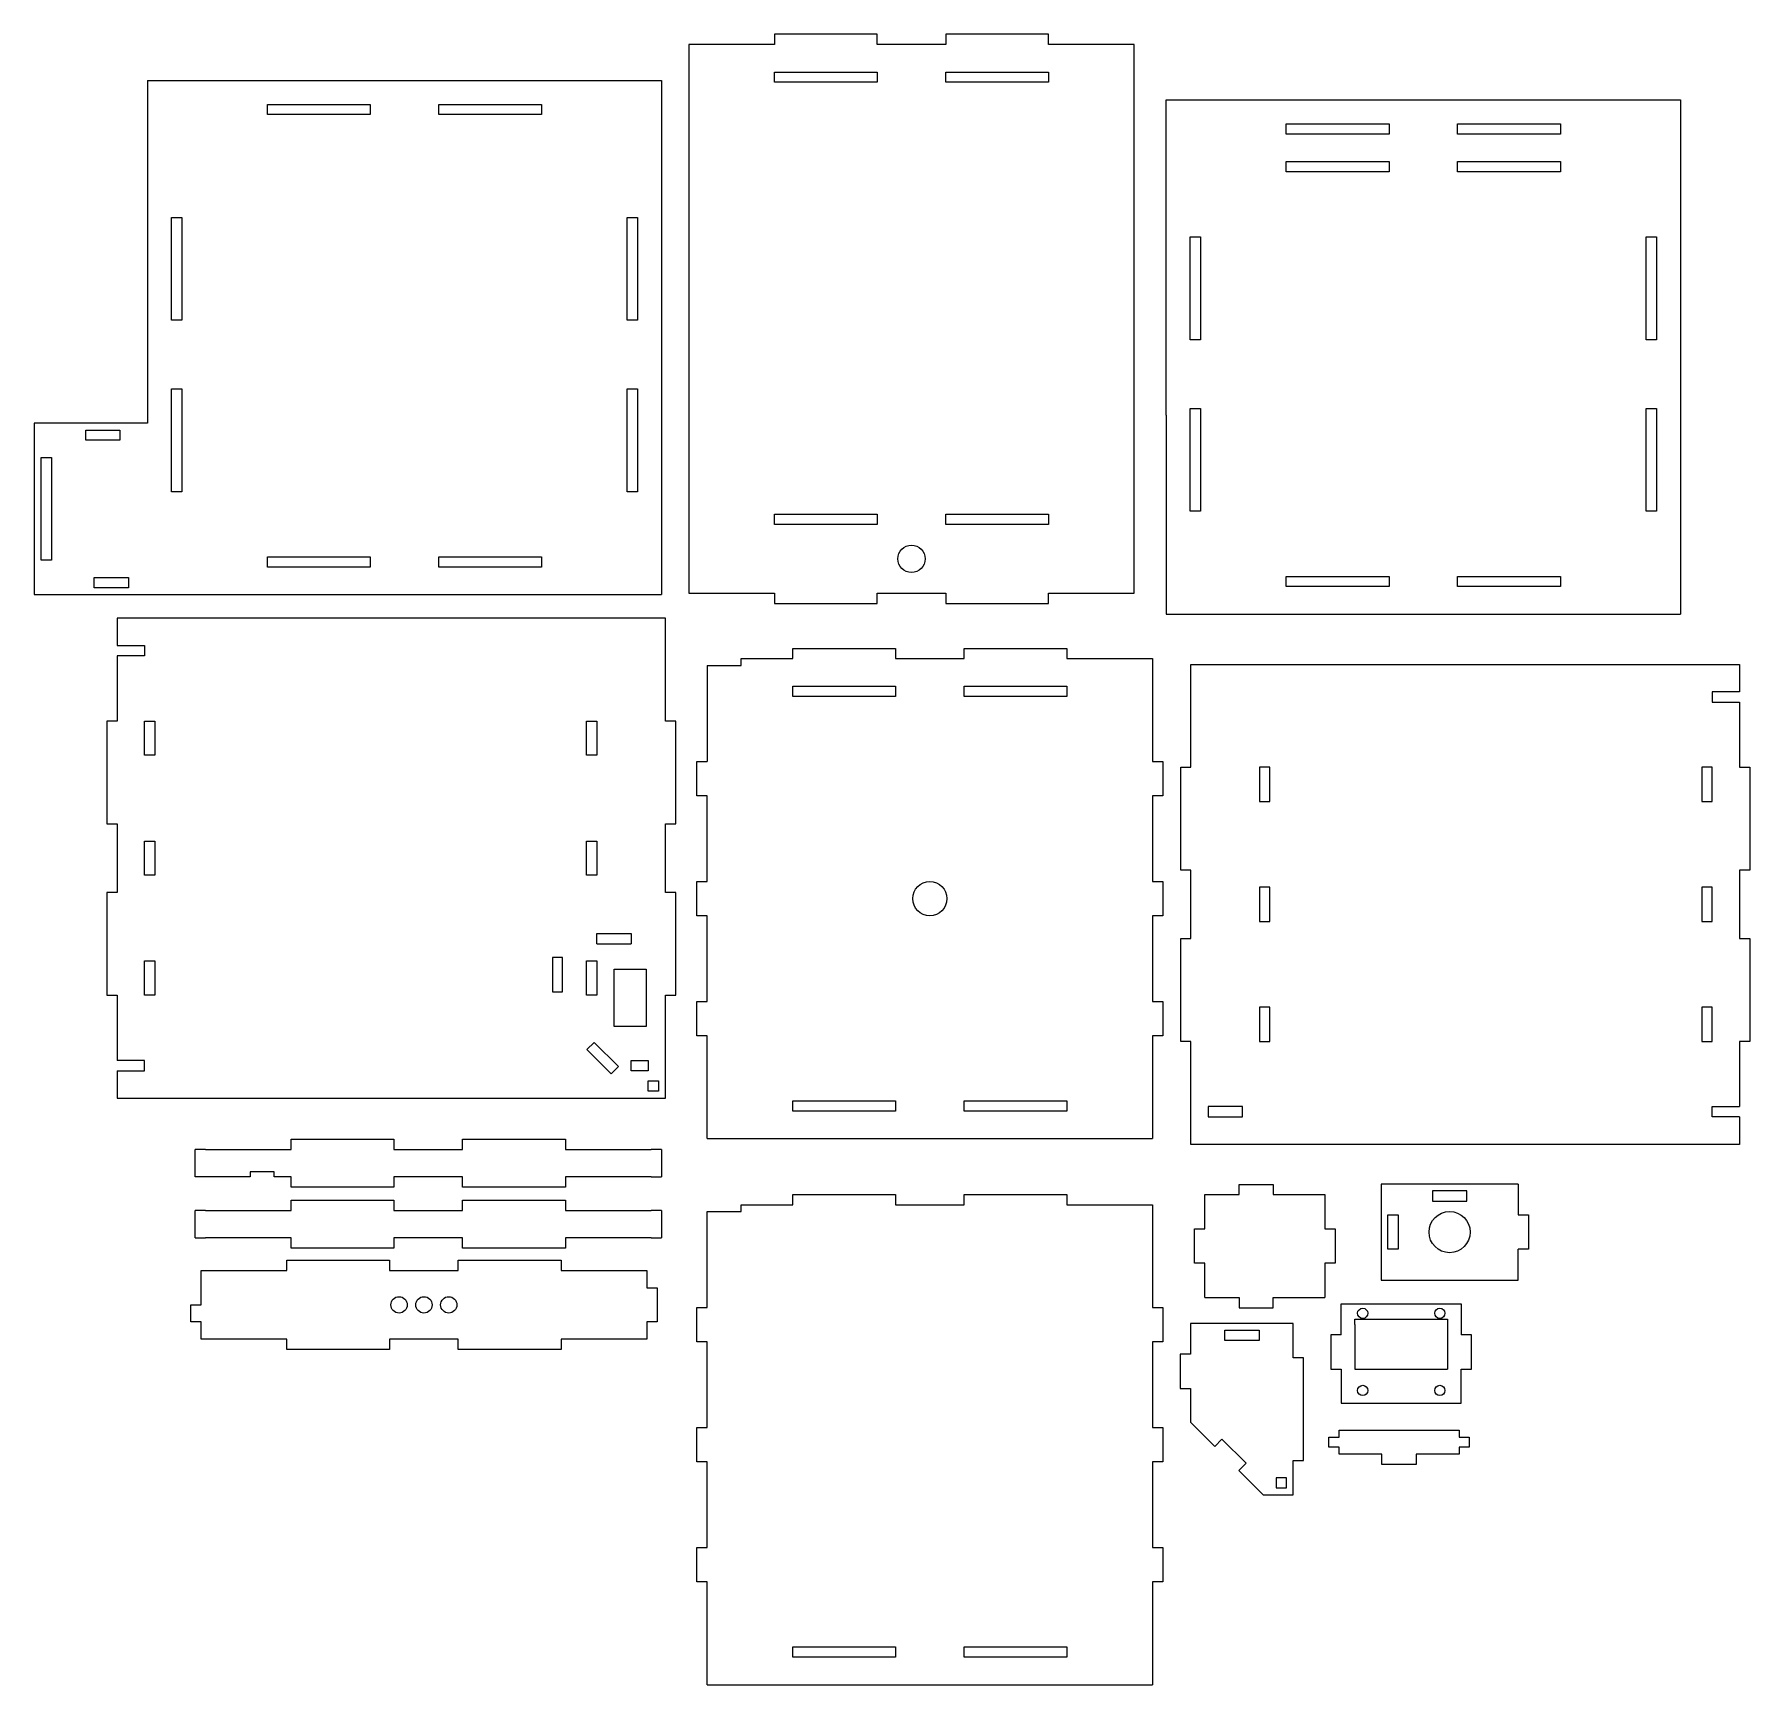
# Model space of a CAD drawing. Header units: millimetres. Extents: x -20 to 480, y 83 to 565.
import ezdxf

# ---------------------------------------------------------------- set-up
doc = ezdxf.new("R2010")
doc.units = ezdxf.units.MM

msp = doc.modelspace()

# ---------------------------------------------------------------- linework, layer by layer
for p, q in [((195.89, 561.7), (170.89, 561.7)), ((170.89, 561.7), (170.89, 401.7)), ((225.89, 564.7), (195.89, 564.7)), ((195.89, 564.7), (195.89, 561.7)), ((225.89, 561.7), (225.89, 564.7)), ((245.89, 561.7), (225.89, 561.7)), ((275.89, 564.7), (245.89, 564.7)), ((245.89, 564.7), (245.89, 561.7)), ((275.89, 561.7), (275.89, 564.7)), ((300.89, 561.7), (275.89, 561.7)), ((300.89, 401.7), (300.89, 561.7)), ((12.98, 551.27), (162.98, 551.27)), ((12.98, 551.27), (12.98, 451.27)), ((162.98, 551.27), (162.98, 401.27)), ((195.89, 550.7), (195.89, 553.7)), ((195.89, 553.7), (225.89, 553.7)), ((225.89, 550.7), (195.89, 550.7)), ((225.89, 553.7), (225.89, 550.7)), ((245.89, 550.7), (245.89, 553.7)), ((245.89, 553.7), (275.89, 553.7)), ((275.89, 550.7), (245.89, 550.7)), ((275.89, 553.7), (275.89, 550.7)), ((310.23, 453.58), (310.23, 545.58)), ((310.23, 545.58), (460.23, 545.58)), ((460.23, 545.58), (460.23, 395.58)), ((47.98, 541.27), (47.98, 544.27)), ((47.98, 544.27), (77.98, 544.27)), ((77.98, 541.27), (47.98, 541.27)), ((77.98, 544.27), (77.98, 541.27)), ((97.98, 541.27), (97.98, 544.27)), ((97.98, 544.27), (127.98, 544.27)), ((127.98, 541.27), (97.98, 541.27)), ((127.98, 544.27), (127.98, 541.27)), ((345.23, 535.58), (345.23, 538.58)), ((345.23, 538.58), (375.23, 538.58)), ((375.23, 535.58), (345.23, 535.58)), ((375.23, 538.58), (375.23, 535.58)), ((395.23, 535.58), (395.23, 538.58)), ((395.23, 538.58), (425.23, 538.58)), ((425.23, 535.58), (395.23, 535.58)), ((425.23, 538.58), (425.23, 535.58)), ((345.23, 524.58), (345.23, 527.58)), ((345.23, 527.58), (375.23, 527.58)), ((375.23, 527.58), (375.23, 524.58)), ((395.23, 524.58), (395.23, 527.58)), ((395.23, 527.58), (425.23, 527.58)), ((425.23, 527.58), (425.23, 524.58)), ((375.23, 524.58), (345.23, 524.58)), ((425.23, 524.58), (395.23, 524.58)), ((19.98, 481.27), (19.98, 511.27)), ((19.98, 511.27), (22.98, 511.27)), ((22.98, 511.27), (22.98, 481.27)), ((152.98, 481.27), (152.98, 511.27)), ((152.98, 511.27), (155.98, 511.27)), ((155.98, 511.27), (155.98, 481.27)), ((317.23, 475.58), (317.23, 505.58)), ((317.23, 505.58), (320.23, 505.58)), ((320.23, 505.58), (320.23, 475.58)), ((450.23, 475.58), (450.23, 505.58)), ((450.23, 505.58), (453.23, 505.58)), ((453.23, 505.58), (453.23, 475.58)), ((22.98, 481.27), (19.98, 481.27)), ((155.98, 481.27), (152.98, 481.27)), ((320.23, 475.58), (317.23, 475.58)), ((453.23, 475.58), (450.23, 475.58)), ((19.98, 431.27), (19.98, 461.27)), ((19.98, 461.27), (22.98, 461.27)), ((22.98, 461.27), (22.98, 431.27)), ((152.98, 431.27), (152.98, 461.27)), ((152.98, 461.27), (155.98, 461.27)), ((155.98, 461.27), (155.98, 431.27)), ((317.23, 425.58), (317.23, 455.58)), ((317.23, 455.58), (320.23, 455.58)), ((320.23, 455.58), (320.23, 425.58)), ((450.23, 425.58), (450.23, 455.58)), ((450.23, 455.58), (453.23, 455.58)), ((453.23, 455.58), (453.23, 425.58)), ((-20.02, 451.27), (-20.02, 401.27)), ((12.98, 451.27), (-20.02, 451.27)), ((310.23, 453.58), (310.23, 445.58)), ((-5.02, 446.27), (-5.02, 449.27)), ((-5.02, 449.27), (4.98, 449.27)), ((4.98, 446.27), (-5.02, 446.27)), ((4.98, 449.27), (4.98, 446.27)), ((310.23, 445.58), (310.23, 395.58)), ((-18.02, 411.27), (-18.02, 441.27)), ((-18.02, 441.27), (-15.02, 441.27)), ((-15.02, 441.27), (-15.02, 411.27)), ((22.98, 431.27), (19.98, 431.27)), ((155.98, 431.27), (152.98, 431.27)), ((320.23, 425.58), (317.23, 425.58)), ((453.23, 425.58), (450.23, 425.58)), ((195.89, 421.7), (195.89, 424.7)), ((195.89, 424.7), (225.89, 424.7)), ((225.89, 421.7), (195.89, 421.7)), ((225.89, 424.7), (225.89, 421.7)), ((245.89, 421.7), (245.89, 424.7)), ((245.89, 424.7), (275.89, 424.7)), ((275.89, 421.7), (245.89, 421.7)), ((275.89, 424.7), (275.89, 421.7)), ((-15.02, 411.27), (-18.02, 411.27)), ((47.98, 409.27), (47.98, 412.27)), ((47.98, 412.27), (77.98, 412.27)), ((77.98, 412.27), (77.98, 409.27)), ((97.98, 409.27), (97.98, 412.27)), ((97.98, 412.27), (127.98, 412.27)), ((127.98, 412.27), (127.98, 409.27)), ((-2.52, 406.27), (7.48, 406.27)), ((-2.52, 403.27), (-2.52, 406.27)), ((7.48, 406.27), (7.48, 403.27)), ((77.98, 409.27), (47.98, 409.27)), ((127.98, 409.27), (97.98, 409.27)), ((345.23, 403.58), (345.23, 406.58)), ((345.23, 406.58), (375.23, 406.58)), ((375.23, 406.58), (375.23, 403.58)), ((395.23, 403.58), (395.23, 406.58)), ((395.23, 406.58), (425.23, 406.58)), ((425.23, 406.58), (425.23, 403.58)), ((-20.02, 401.27), (162.98, 401.27)), ((7.48, 403.27), (-2.52, 403.27)), ((170.89, 401.7), (195.89, 401.7)), ((195.89, 401.7), (195.89, 398.7)), ((225.89, 398.7), (225.89, 401.7)), ((225.89, 401.7), (245.89, 401.7)), ((245.89, 401.7), (245.89, 398.7)), ((275.89, 398.7), (275.89, 401.7)), ((275.89, 401.7), (300.89, 401.7)), ((375.23, 403.58), (345.23, 403.58)), ((425.23, 403.58), (395.23, 403.58)), ((195.89, 398.7), (225.89, 398.7)), ((245.89, 398.7), (275.89, 398.7)), ((310.23, 395.58), (460.23, 395.58)), ((164.12, 394.39), (4.12, 394.39)), ((4.12, 394.39), (4.12, 386.39)), ((164.12, 364.39), (164.12, 394.39)), ((4.12, 386.39), (12.12, 386.39)), ((12.12, 386.39), (12.12, 383.39)), ((201.25, 382.59), (201.25, 385.59)), ((201.25, 385.59), (231.25, 385.59)), ((231.25, 385.59), (231.25, 382.59)), ((251.25, 382.59), (251.25, 385.59)), ((251.25, 385.59), (281.25, 385.59)), ((281.25, 385.59), (281.25, 382.59)), ((12.12, 383.39), (4.12, 383.39)), ((4.12, 383.39), (4.12, 364.39)), ((176.25, 380.59), (186.25, 380.59)), ((176.25, 380.59), (176.25, 352.59)), ((186.25, 380.59), (186.25, 382.59)), ((186.25, 382.59), (201.25, 382.59)), ((231.25, 382.59), (251.25, 382.59)), ((281.25, 382.59), (306.25, 382.59)), ((306.25, 382.59), (306.25, 352.59)), ((317.44, 350.91), (317.44, 380.91)), ((317.44, 380.91), (477.44, 380.91)), ((477.44, 380.91), (477.44, 372.91)), ((201.25, 371.59), (201.25, 374.59)), ((201.25, 374.59), (231.25, 374.59)), ((231.25, 371.59), (201.25, 371.59)), ((231.25, 374.59), (231.25, 371.59)), ((251.25, 371.59), (251.25, 374.59)), ((251.25, 374.59), (281.25, 374.59)), ((281.25, 371.59), (251.25, 371.59)), ((281.25, 374.59), (281.25, 371.59)), ((477.44, 372.91), (469.44, 372.91)), ((469.44, 372.91), (469.44, 369.91)), ((469.44, 369.91), (477.44, 369.91)), ((477.44, 369.91), (477.44, 350.91)), ((4.12, 364.39), (1.12, 364.39)), ((1.12, 364.39), (1.12, 334.39)), ((12.12, 354.39), (12.12, 364.39)), ((12.12, 364.39), (15.12, 364.39)), ((15.12, 364.39), (15.12, 354.39)), ((141.12, 354.39), (141.12, 364.39)), ((141.12, 364.39), (144.12, 364.39)), ((144.12, 364.39), (144.12, 354.39)), ((167.12, 364.39), (164.12, 364.39)), ((167.12, 334.39), (167.12, 364.39)), ((15.12, 354.39), (12.12, 354.39)), ((144.12, 354.39), (141.12, 354.39)), ((173.25, 342.59), (173.25, 352.59)), ((173.25, 352.59), (176.25, 352.59)), ((306.25, 352.59), (309.25, 352.59)), ((309.25, 352.59), (309.25, 342.59)), ((314.44, 320.91), (314.44, 350.91)), ((314.44, 350.91), (317.44, 350.91)), ((340.44, 350.91), (337.44, 350.91)), ((337.44, 350.91), (337.44, 340.91)), ((340.44, 340.91), (340.44, 350.91)), ((469.44, 350.91), (466.44, 350.91)), ((466.44, 350.91), (466.44, 340.91)), ((469.44, 340.91), (469.44, 350.91)), ((477.44, 350.91), (480.44, 350.91)), ((480.44, 350.91), (480.44, 320.91)), ((176.25, 342.59), (173.25, 342.59)), ((176.25, 317.59), (176.25, 342.59)), ((309.25, 342.59), (306.25, 342.59)), ((306.25, 342.59), (306.25, 317.59)), ((337.44, 340.91), (340.44, 340.91)), ((466.44, 340.91), (469.44, 340.91)), ((1.12, 334.39), (4.12, 334.39)), ((4.12, 334.39), (4.12, 314.39)), ((164.12, 314.39), (164.12, 334.39)), ((164.12, 334.39), (167.12, 334.39)), ((12.12, 319.39), (12.12, 329.39)), ((12.12, 329.39), (15.12, 329.39)), ((15.12, 329.39), (15.12, 319.39)), ((141.12, 319.39), (141.12, 329.39)), ((141.12, 329.39), (144.12, 329.39)), ((144.12, 329.39), (144.12, 319.39)), ((317.44, 320.91), (314.44, 320.91)), ((317.44, 300.91), (317.44, 320.91)), ((480.44, 320.91), (477.44, 320.91)), ((477.44, 320.91), (477.44, 300.91)), ((15.12, 319.39), (12.12, 319.39)), ((144.12, 319.39), (141.12, 319.39)), ((173.25, 307.59), (173.25, 317.59)), ((173.25, 317.59), (176.25, 317.59)), ((306.25, 317.59), (309.25, 317.59)), ((309.25, 317.59), (309.25, 307.59)), ((340.44, 315.91), (337.44, 315.91)), ((337.44, 315.91), (337.44, 305.91)), ((340.44, 305.91), (340.44, 315.91)), ((469.44, 315.91), (466.44, 315.91)), ((466.44, 315.91), (466.44, 305.91)), ((469.44, 305.91), (469.44, 315.91)), ((4.12, 314.39), (1.12, 314.39)), ((1.12, 314.39), (1.12, 284.39)), ((167.12, 314.39), (164.12, 314.39)), ((167.12, 284.39), (167.12, 314.39)), ((176.25, 307.59), (173.25, 307.59)), ((176.25, 282.59), (176.25, 307.59)), ((309.25, 307.59), (306.25, 307.59)), ((306.25, 307.59), (306.25, 282.59)), ((337.44, 305.91), (340.44, 305.91)), ((466.44, 305.91), (469.44, 305.91)), ((144.12, 299.39), (144.12, 302.39)), ((144.12, 302.39), (154.12, 302.39)), ((154.12, 302.39), (154.12, 299.39)), ((314.44, 270.91), (314.44, 300.91)), ((314.44, 300.91), (317.44, 300.91)), ((477.44, 300.91), (480.44, 300.91)), ((480.44, 300.91), (480.44, 270.91)), ((134.12, 295.39), (131.12, 295.39)), ((131.12, 295.39), (131.12, 285.39)), ((134.12, 285.39), (134.12, 295.39)), ((144.12, 299.39), (154.12, 299.39)), ((12.12, 284.39), (12.12, 294.39)), ((12.12, 294.39), (15.12, 294.39)), ((15.12, 294.39), (15.12, 284.39)), ((141.12, 284.39), (141.12, 294.39)), ((141.12, 294.39), (144.12, 294.39)), ((144.12, 294.39), (144.12, 284.39)), ((149.11, 291.98), (158.48, 291.98)), ((149.11, 275.32), (149.11, 291.98)), ((158.48, 291.98), (158.48, 275.32)), ((131.12, 285.39), (134.12, 285.39)), ((1.12, 284.39), (4.12, 284.39)), ((4.12, 284.39), (4.12, 265.39)), ((15.12, 284.39), (12.12, 284.39)), ((144.12, 284.39), (141.12, 284.39)), ((164.12, 254.39), (164.12, 284.39)), ((164.12, 284.39), (167.12, 284.39)), ((173.25, 272.59), (173.25, 282.59)), ((173.25, 282.59), (176.25, 282.59)), ((306.25, 282.59), (309.25, 282.59)), ((309.25, 282.59), (309.25, 272.59)), ((340.44, 280.91), (337.44, 280.91)), ((337.44, 280.91), (337.44, 270.91)), ((340.44, 270.91), (340.44, 280.91)), ((469.44, 280.91), (466.44, 280.91)), ((466.44, 280.91), (466.44, 270.91)), ((469.44, 270.91), (469.44, 280.91)), ((158.48, 275.32), (149.11, 275.32)), ((143.31, 270.66), (141.19, 268.54)), ((150.38, 263.59), (143.31, 270.66)), ((176.25, 272.59), (173.25, 272.59)), ((176.25, 242.59), (176.25, 272.59)), ((309.25, 272.59), (306.25, 272.59)), ((306.25, 272.59), (306.25, 242.59)), ((317.44, 270.91), (314.44, 270.91)), ((317.44, 240.91), (317.44, 270.91)), ((337.44, 270.91), (340.44, 270.91)), ((466.44, 270.91), (469.44, 270.91)), ((480.44, 270.91), (477.44, 270.91)), ((477.44, 270.91), (477.44, 251.91)), ((12.12, 265.39), (4.12, 265.39)), ((12.12, 262.39), (12.12, 265.39)), ((141.19, 268.54), (148.26, 261.46)), ((154.12, 262.39), (154.12, 265.39)), ((154.12, 265.39), (159.12, 265.39)), ((159.12, 265.39), (159.12, 262.39)), ((4.12, 262.39), (12.12, 262.39)), ((4.12, 262.39), (4.12, 254.39)), ((148.26, 261.46), (150.38, 263.59)), ((159.12, 262.39), (154.12, 262.39)), ((159.12, 256.39), (159.12, 259.39)), ((159.12, 259.39), (162.12, 259.39)), ((162.12, 256.39), (159.12, 256.39)), ((162.12, 259.39), (162.12, 256.39)), ((4.12, 254.39), (164.12, 254.39)), ((201.25, 250.59), (201.25, 253.59)), ((201.25, 253.59), (231.25, 253.59)), ((231.25, 250.59), (201.25, 250.59)), ((231.25, 253.59), (231.25, 250.59)), ((251.25, 250.59), (251.25, 253.59)), ((251.25, 253.59), (281.25, 253.59)), ((281.25, 250.59), (251.25, 250.59)), ((281.25, 253.59), (281.25, 250.59)), ((332.44, 251.91), (322.44, 251.91)), ((322.44, 251.91), (322.44, 248.91)), ((332.44, 248.91), (332.44, 251.91)), ((469.44, 248.91), (469.44, 251.91)), ((469.44, 251.91), (477.44, 251.91)), ((322.44, 248.91), (332.44, 248.91)), ((477.44, 248.91), (469.44, 248.91)), ((477.44, 248.91), (477.44, 240.91)), ((54.92, 239.4), (54.92, 242.4)), ((54.92, 242.4), (84.92, 242.4)), ((84.92, 242.4), (84.92, 239.4)), ((104.92, 239.4), (104.92, 242.4)), ((104.92, 242.4), (134.92, 242.4)), ((134.92, 242.4), (134.92, 239.4)), ((176.25, 242.59), (306.25, 242.59)), ((477.44, 240.91), (317.44, 240.91)), ((26.92, 231.4), (26.92, 239.4)), ((29.92, 239.4), (26.92, 239.4)), ((29.92, 239.4), (54.92, 239.4)), ((84.92, 239.4), (104.92, 239.4)), ((134.92, 239.4), (159.92, 239.4)), ((162.92, 239.4), (159.92, 239.4)), ((162.92, 239.4), (162.92, 231.4)), ((42.92, 231.4), (26.92, 231.4)), ((44.92, 232.9), (42.92, 232.9)), ((42.92, 232.9), (42.92, 231.4)), ((49.92, 232.9), (44.92, 232.9)), ((49.92, 231.4), (49.92, 232.9)), ((54.92, 231.4), (49.92, 231.4)), ((54.92, 228.4), (54.92, 231.4)), ((104.92, 231.4), (84.92, 231.4)), ((84.92, 231.4), (84.92, 228.4)), ((104.92, 228.4), (104.92, 231.4)), ((159.92, 231.4), (134.92, 231.4)), ((134.92, 231.4), (134.92, 228.4)), ((159.92, 231.4), (162.92, 231.4)), ((84.92, 228.4), (54.92, 228.4)), ((134.92, 228.4), (104.92, 228.4)), ((201.25, 223.29), (201.25, 226.29)), ((201.25, 226.29), (231.25, 226.29)), ((231.25, 226.29), (231.25, 223.29)), ((251.25, 223.29), (251.25, 226.29)), ((251.25, 226.29), (281.25, 226.29)), ((281.25, 226.29), (281.25, 223.29)), ((321.46, 216.24), (321.46, 226.24)), ((321.46, 226.24), (331.46, 226.24)), ((331.46, 226.24), (331.46, 229.24)), ((331.46, 229.24), (341.46, 229.24)), ((341.46, 229.24), (341.46, 226.24)), ((341.46, 226.24), (356.46, 226.24)), ((356.46, 226.24), (356.46, 216.24)), ((412.88, 229.31), (372.88, 229.31)), ((372.88, 229.31), (372.88, 201.31)), ((397.88, 227.31), (387.88, 227.31)), ((387.88, 227.31), (387.88, 224.31)), ((397.88, 224.31), (397.88, 227.31)), ((412.88, 229.31), (412.88, 220.31)), ((26.92, 213.6), (26.92, 221.6)), ((29.92, 221.6), (26.92, 221.6)), ((29.92, 221.6), (54.92, 221.6)), ((54.92, 221.6), (54.92, 224.6)), ((54.92, 224.6), (84.92, 224.6)), ((84.92, 224.6), (84.92, 221.6)), ((84.92, 221.6), (104.92, 221.6)), ((104.92, 221.6), (104.92, 224.6)), ((104.92, 224.6), (134.92, 224.6)), ((134.92, 224.6), (134.92, 221.6)), ((134.92, 221.6), (159.92, 221.6)), ((162.92, 221.6), (159.92, 221.6)), ((162.92, 221.6), (162.92, 213.6)), ((176.25, 221.29), (186.25, 221.29)), ((176.25, 193.29), (176.25, 221.29)), ((186.25, 221.29), (186.25, 223.29)), ((186.25, 223.29), (201.25, 223.29)), ((231.25, 223.29), (251.25, 223.29)), ((281.25, 223.29), (306.25, 223.29)), ((306.25, 223.29), (306.25, 193.29)), ((374.88, 220.31), (377.88, 220.31)), ((374.88, 210.31), (374.88, 220.31)), ((377.88, 220.31), (377.88, 210.31)), ((387.88, 224.31), (397.88, 224.31)), ((412.88, 220.31), (415.88, 220.31)), ((415.88, 220.31), (415.88, 210.31)), ((318.46, 206.24), (318.46, 216.24)), ((318.46, 216.24), (321.46, 216.24)), ((356.46, 216.24), (359.46, 216.24)), ((359.46, 216.24), (359.46, 206.24)), ((26.92, 213.6), (29.92, 213.6)), ((54.92, 213.6), (29.92, 213.6)), ((54.92, 210.6), (54.92, 213.6)), ((84.92, 210.6), (54.92, 210.6)), ((104.92, 213.6), (84.92, 213.6)), ((84.92, 213.6), (84.92, 210.6)), ((104.92, 210.6), (104.92, 213.6)), ((134.92, 210.6), (104.92, 210.6)), ((159.92, 213.6), (134.92, 213.6)), ((134.92, 213.6), (134.92, 210.6)), ((159.92, 213.6), (162.92, 213.6)), ((377.88, 210.31), (374.88, 210.31)), ((415.88, 210.31), (412.88, 210.31)), ((412.88, 201.31), (412.88, 210.31)), ((53.65, 204.09), (53.65, 207.09)), ((53.65, 207.09), (83.65, 207.09)), ((83.65, 207.09), (83.65, 204.09)), ((103.65, 204.09), (103.65, 207.09)), ((103.65, 207.09), (133.65, 207.09)), ((133.65, 207.09), (133.65, 204.09)), ((321.46, 206.24), (318.46, 206.24)), ((321.46, 196.24), (321.46, 206.24)), ((356.46, 206.24), (356.46, 196.24)), ((359.46, 206.24), (356.46, 206.24)), ((28.65, 204.09), (53.65, 204.09)), ((28.65, 199.09), (28.65, 204.09)), ((83.65, 204.09), (103.65, 204.09)), ((133.65, 204.09), (158.65, 204.09)), ((158.65, 204.09), (158.65, 199.09)), ((372.88, 201.31), (412.88, 201.31)), ((28.65, 194.09), (28.65, 199.09)), ((158.65, 199.09), (161.65, 199.09)), ((161.65, 199.09), (161.65, 189.09)), ((321.46, 196.24), (331.46, 196.24)), ((331.46, 196.24), (331.46, 193.24)), ((341.46, 193.24), (341.46, 196.24)), ((341.46, 196.24), (356.46, 196.24)), ((25.65, 189.09), (25.65, 194.09)), ((25.65, 194.09), (28.65, 194.09)), ((173.25, 183.29), (173.25, 193.29)), ((173.25, 193.29), (176.25, 193.29)), ((306.25, 193.29), (309.25, 193.29)), ((309.25, 193.29), (309.25, 183.29)), ((331.46, 193.24), (341.46, 193.24)), ((361.28, 185.37), (361.28, 194.37)), ((361.28, 194.37), (396.28, 194.37)), ((396.28, 194.37), (396.28, 185.37)), ((28.65, 189.09), (25.65, 189.09)), ((28.65, 184.09), (28.65, 189.09)), ((161.65, 189.09), (158.65, 189.09)), ((158.65, 189.09), (158.65, 184.09)), ((347.29, 188.68), (317.29, 188.68)), ((317.29, 188.68), (317.29, 179.68)), ((327.29, 183.68), (327.29, 186.68)), ((327.29, 186.68), (337.29, 186.68)), ((337.29, 186.68), (337.29, 183.68)), ((347.29, 178.68), (347.29, 188.68)), ((361.28, 185.37), (358.28, 185.37)), ((358.28, 185.37), (358.28, 175.37)), ((365.28, 188.37), (365.28, 189.87)), ((365.28, 189.87), (392.28, 189.87)), ((365.28, 188.37), (365.28, 176.37)), ((392.28, 189.87), (392.28, 175.37)), ((399.28, 185.37), (396.28, 185.37)), ((399.28, 175.37), (399.28, 185.37)), ((53.65, 184.09), (28.65, 184.09)), ((53.65, 181.09), (53.65, 184.09)), ((83.65, 181.09), (53.65, 181.09)), ((103.65, 184.09), (83.65, 184.09)), ((83.65, 184.09), (83.65, 181.09)), ((103.65, 181.09), (103.65, 184.09)), ((133.65, 181.09), (103.65, 181.09)), ((158.65, 184.09), (133.65, 184.09)), ((133.65, 184.09), (133.65, 181.09)), ((176.25, 183.29), (173.25, 183.29)), ((176.25, 158.29), (176.25, 183.29)), ((309.25, 183.29), (306.25, 183.29)), ((306.25, 183.29), (306.25, 158.29)), ((337.29, 183.68), (327.29, 183.68)), ((317.29, 179.68), (314.29, 179.68)), ((314.29, 179.68), (314.29, 169.68)), ((350.29, 178.68), (347.29, 178.68)), ((350.29, 148.68), (350.29, 178.68)), ((358.28, 175.37), (361.28, 175.37)), ((361.28, 175.37), (361.28, 165.37)), ((365.28, 176.37), (365.28, 175.37)), ((365.28, 175.37), (392.28, 175.37)), ((396.28, 165.37), (396.28, 175.37)), ((396.28, 175.37), (399.28, 175.37)), ((314.29, 169.68), (317.29, 169.68)), ((317.29, 169.68), (317.29, 159.89)), ((361.28, 165.37), (396.28, 165.37)), ((173.25, 148.29), (173.25, 158.29)), ((173.25, 158.29), (176.25, 158.29)), ((306.25, 158.29), (309.25, 158.29)), ((309.25, 158.29), (309.25, 148.29)), ((324.36, 152.82), (317.29, 159.89)), ((357.63, 152.54), (357.63, 155.54)), ((357.63, 155.54), (360.63, 155.54)), ((360.63, 157.54), (395.63, 157.54)), ((360.63, 155.54), (360.63, 157.54)), ((395.63, 157.54), (395.63, 155.54)), ((395.63, 155.54), (398.63, 155.54)), ((398.63, 155.54), (398.63, 152.54)), ((326.48, 154.94), (324.36, 152.82)), ((333.55, 147.87), (326.48, 154.94)), ((360.63, 152.54), (357.63, 152.54)), ((360.63, 150.54), (360.63, 152.54)), ((373.13, 150.54), (360.63, 150.54)), ((373.13, 147.54), (373.13, 150.54)), ((395.63, 150.54), (383.13, 150.54)), ((383.13, 150.54), (383.13, 147.54)), ((398.63, 152.54), (395.63, 152.54)), ((395.63, 152.54), (395.63, 150.54)), ((176.25, 148.29), (173.25, 148.29)), ((176.25, 123.29), (176.25, 148.29)), ((309.25, 148.29), (306.25, 148.29)), ((306.25, 148.29), (306.25, 123.29)), ((331.43, 145.75), (333.55, 147.87)), ((338.5, 138.68), (331.43, 145.75)), ((347.29, 138.68), (347.29, 148.68)), ((347.29, 148.68), (350.29, 148.68)), ((383.13, 147.54), (373.13, 147.54)), ((345.29, 143.68), (342.29, 143.68)), ((342.29, 143.68), (342.29, 140.68)), ((342.29, 140.68), (345.29, 140.68)), ((345.29, 140.68), (345.29, 143.68)), ((338.5, 138.68), (347.29, 138.68)), ((173.25, 113.29), (173.25, 123.29)), ((173.25, 123.29), (176.25, 123.29)), ((306.25, 123.29), (309.25, 123.29)), ((309.25, 123.29), (309.25, 113.29)), ((176.25, 113.29), (173.25, 113.29)), ((176.25, 83.29), (176.25, 113.29)), ((309.25, 113.29), (306.25, 113.29)), ((306.25, 113.29), (306.25, 83.29)), ((201.25, 91.29), (201.25, 94.29)), ((201.25, 94.29), (231.25, 94.29)), ((231.25, 91.29), (201.25, 91.29)), ((231.25, 94.29), (231.25, 91.29)), ((251.25, 91.29), (251.25, 94.29)), ((251.25, 94.29), (281.25, 94.29)), ((281.25, 91.29), (251.25, 91.29)), ((281.25, 94.29), (281.25, 91.29)), ((176.25, 83.29), (306.25, 83.29))]:
    msp.add_line(p, q)
for centre, radius in [((235.89, 411.7), 4), ((241.25, 312.59), 5), ((392.88, 215.31), 6), ((86.4, 194.09), 2.38), ((93.65, 194.09), 2.38), ((100.9, 194.09), 2.38), ((367.53, 191.62), 1.5), ((390.03, 191.62), 1.5), ((367.53, 169.12), 1.5), ((390.03, 169.12), 1.5)]:
    msp.add_circle(centre, radius)

doc.saveas('drawing.dxf')
